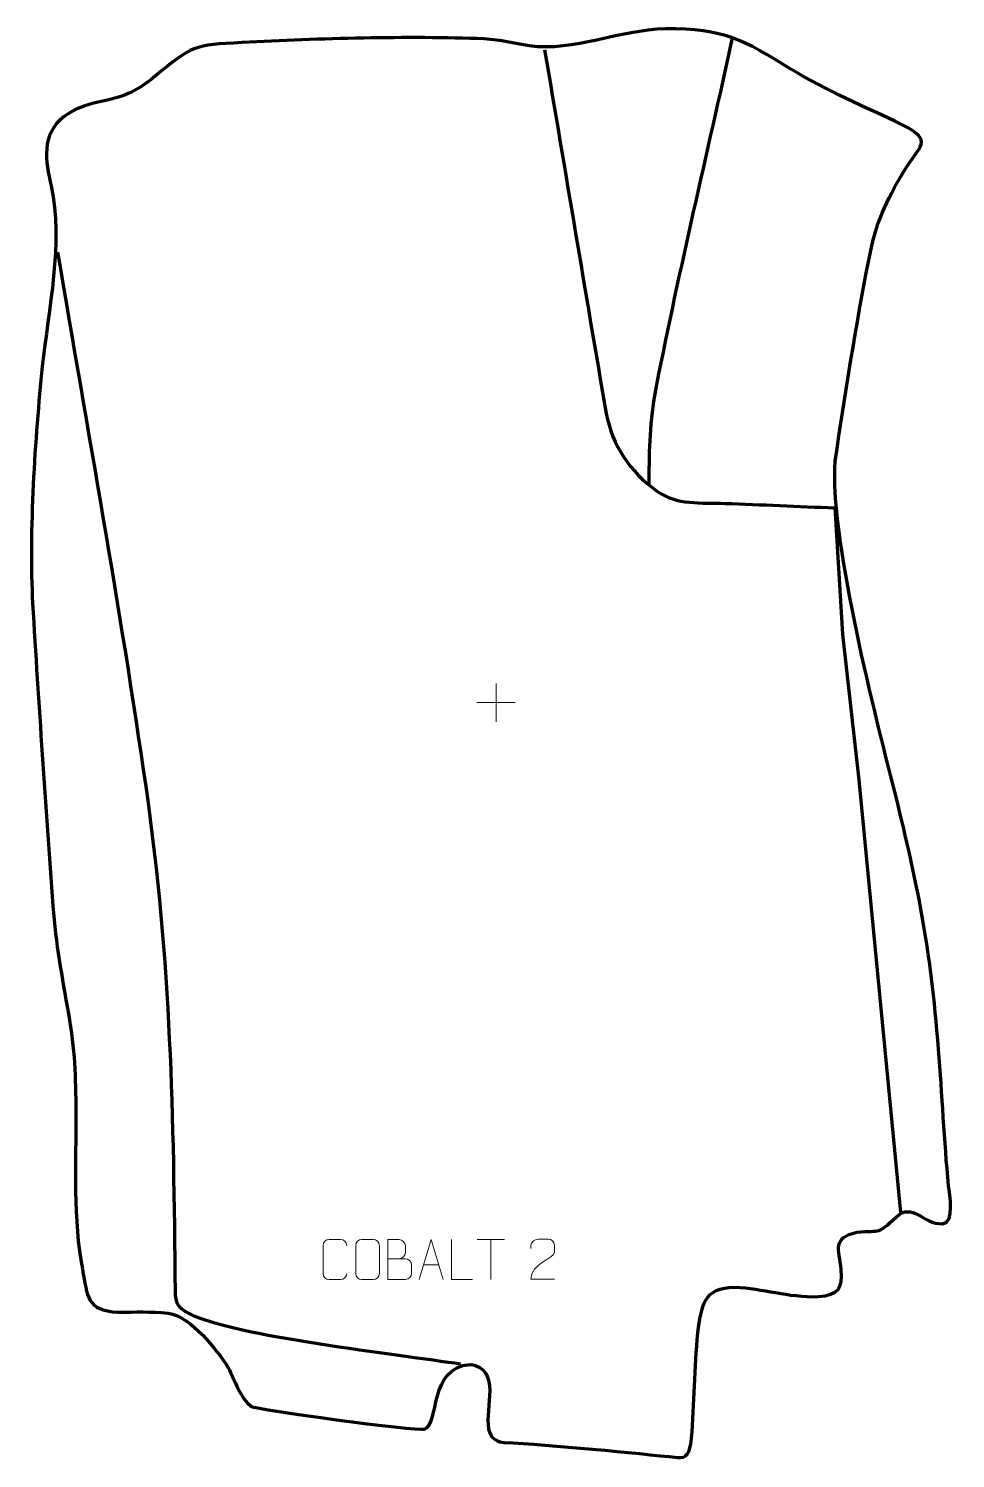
# Model space of a CAD drawing. Header units: millimetres. Extents: x -514 to 64, y -3 to 888.
import ezdxf

# ---------------------------------------------------------------- set-up
doc = ezdxf.new("R2010")
doc.units = ezdxf.units.MM
doc.header["$MEASUREMENT"] = 0
doc.layers.add('layer 1', color=7, linetype='Continuous')
doc.layers.add('layer 2', color=7, linetype='Continuous')

msp = doc.modelspace()

# ---------------------------------------------------------------- linework, layer by layer
at = {"layer": 'layer 1', "color": 140, "lineweight": 158}
for points, knots in [([(-192.1075, 875.3592), (-179.3286, 799.7912), (-166.6729, 724.2024), (-153.8114, 648.6484), (-153.8114, 648.6484), (-149.695, 628.5208), (-139.0229, 612.2667), (-122.32, 600.2581), (-122.32, 600.2581), (-109.7423, 591.2152), (-94.395, 593.0984), (-79.743, 592.5614), (-79.743, 592.5614), (-56.9136, 591.7246), (-34.0899, 590.677), (-11.2641, 589.742)], [0, 0, 0, 0, 0.2, 0.2, 0.2, 0.2, 0.4, 0.4, 0.4, 0.4, 0.6, 0.6, 0.6, 0.6, 1, 1, 1, 1]), ([(-75.3605, 881.8409), (-90.9959, 810.3126), (-108.2418, 738.3148), (-122.3757, 666.6215), (-122.3757, 666.6215), (-126.0873, 647.7945), (-127.0688, 629.5454), (-127.0691, 610.4103), (-127.0691, 610.4103), (-127.0658, 608.5018), (-127.0713, 606.5984), (-127.0865, 604.6899)], [0, 0, 0, 0, 0.25, 0.25, 0.25, 0.25, 0.5, 0.5, 0.5, 0.5, 1, 1, 1, 1]), ([(-495.7166, 749.0873), (-477.1028, 638.4551), (-456.7339, 527.1865), (-440.8004, 416.254), (-440.8004, 416.254), (-424.8229, 305.0145), (-423.6065, 212.0411), (-422.454, 101.3893), (-422.454, 101.3893), (-422.3745, 93.8362), (-420.7856, 91.511), (-414.0461, 87.6619), (-414.0461, 87.6619), (-386.7315, 73.4575), (-282.3672, 61.9976), (-244.4948, 56.1431)], [0, 0, 0, 0, 0.2, 0.2, 0.2, 0.2, 0.4, 0.4, 0.4, 0.4, 0.6, 0.6, 0.6, 0.6, 1, 1, 1, 1]), ([(-11.2641, 589.742), (-11.2641, 589.742), (-6.4863, 510.9169), (-6.4863, 510.9169), (-6.4863, 510.9169), (-6.4863, 510.9169), (3.8172, 420.2762), (3.8172, 420.2762), (3.8172, 420.2762), (3.8172, 420.2762), (29.8125, 150.5995), (29.8125, 150.5995)], [0, 0, 0, 0, 0.25, 0.25, 0.25, 0.25, 0.5, 0.5, 0.5, 0.5, 1, 1, 1, 1])]:
    msp.add_open_spline(points, degree=3, knots=knots, dxfattribs=at)
at = {"layer": 'layer 2', "color": 242, "lineweight": 158}
msp.add_open_spline([(-434.9456, 858.7541), (-411.7592, 877.976), (-411.0655, 878.1879), (-380.618, 879.7842), (-380.618, 879.7842), (-332.539, 882.2986), (-277.6643, 883.9554), (-229.7282, 882.0803), (-229.7282, 882.0803), (-218.6269, 881.4185), (-211.994, 879.4049), (-201.6413, 877.762), (-201.6413, 877.762), (-174.1261, 873.8033), (-145.4158, 887.7423), (-116.8015, 888.3048), (-116.8015, 888.3048), (-79.9555, 888.4976), (-68.3137, 881.6742), (-38.5757, 863.1757), (-38.5757, 863.1757), (-15.8121, 849.6881), (7.3676, 839.7741), (31.0892, 828.3979), (31.0892, 828.3979), (50.7628, 818.2328), (41.571, 815.6678), (32.043, 799.8504), (32.043, 799.8504), (20.3579, 780.1559), (14.5239, 767.6679), (10.0881, 745.0444), (10.0881, 745.0444), (2.0058, 703.2151), (-4.9133, 661.016), (-10.9568, 618.8441), (-10.9568, 618.8441), (-14.3751, 572.3069), (12.315, 467.4997), (24.7184, 418.3663), (24.7184, 418.3663), (40.3131, 356.5915), (48.4421, 316.0015), (53.44, 252.3377), (53.44, 252.3377), (55.6412, 224.0217), (57.0433, 195.3642), (59.6317, 167.1385), (59.6317, 167.1385), (60.1901, 161.5841), (63.948, 144.4316), (55.9051, 143.4624), (55.9051, 143.4624), (43.6198, 143.057), (37.3783, 157.3121), (26.9393, 147.6683), (26.9393, 147.6683), (15.5343, 136.7784), (17.8467, 139.5756), (2.4904, 138.2811), (2.4904, 138.2811), (-13.0722, 134.3498), (-8.5593, 128.3333), (-7.2612, 114.7009), (-7.2612, 114.7009), (-6.1228, 102.746), (-9.2748, 99.3705), (-21.3738, 98.0566), (-21.3738, 98.0566), (-40.9279, 97.5173), (-55.7069, 103.3655), (-73.5721, 103.8823), (-73.5721, 103.8823), (-93.1168, 103.9001), (-94.3427, 92.1017), (-96.5872, 75.5541), (-96.5872, 75.5541), (-98.872, 53.4596), (-98.6017, 31.4651), (-100.5729, 9.6372), (-100.5729, 9.6372), (-101.4324, 0.1196), (-103.7577, -2.7761), (-109.2912, -2.1973), (-109.2912, -2.1973), (-134.928, 0.4844), (-188.7712, 5.753), (-217.2687, 7.1586), (-217.2687, 7.1586), (-221.1366, 7.3494), (-224.8636, 9.1237), (-226.3707, 13.1621), (-226.3707, 13.1621), (-230.8554, 25.1788), (-219.0992, 49.3857), (-235.1714, 55.0998), (-235.1714, 55.0998), (-235.1714, 55.0998), (-236.7706, 55.4555), (-236.7706, 55.4555), (-236.7706, 55.4555), (-236.7706, 55.4555), (-238.5676, 55.734), (-238.5676, 55.734), (-238.5676, 55.734), (-264.4337, 54.2195), (-257.464, 18.3771), (-267.0225, 15.4819), (-267.0225, 15.4819), (-272.1223, 13.9372), (-372.2384, 27.9156), (-375.0415, 29.6169), (-375.0415, 29.6169), (-381.2655, 34.0846), (-385.5781, 46.4089), (-389.3195, 53.6386), (-389.3195, 53.6386), (-396.2541, 65.0842), (-412.9577, 85.7919), (-426.7931, 87.7936), (-426.7931, 87.7936), (-437.9076, 88.7778), (-447.0655, 88.4779), (-458.0818, 88.3912), (-458.0818, 88.3912), (-477.9873, 89.4361), (-476.8139, 97.904), (-480.2807, 115.3139), (-480.2807, 115.3139), (-486.1482, 144.7798), (-484.1833, 182.401), (-484.3608, 212.9158), (-484.3608, 212.9158), (-484.489, 235.8803), (-484.9938, 251.7373), (-488.9957, 274.5845), (-488.9957, 274.5845), (-493.0305, 297.6191), (-496.9733, 318.2153), (-498.6307, 341.6382), (-498.6307, 341.6382), (-503.0714, 404.4035), (-507.6616, 467.4411), (-511.2741, 530.2449), (-511.2741, 530.2449), (-513.7972, 574.1036), (-509.7542, 634.4679), (-505.2762, 677.8104), (-505.2762, 677.8104), (-501.5273, 712.5775), (-491.9916, 755.8777), (-499.7107, 790.2899), (-499.7107, 790.2899), (-503.2322, 805.9894), (-506.3521, 822.372), (-491.6092, 833.735), (-491.6092, 833.735), (-485.4235, 838.5027), (-477.9473, 840.878), (-470.4442, 842.6238), (-470.4442, 842.6238), (-454.6063, 846.1236), (-448.0997, 848.1417), (-434.9456, 858.7541)], degree=3, knots=[0, 0, 0, 0, 0.02380952, 0.02380952, 0.02380952, 0.02380952, 0.04761905, 0.04761905, 0.04761905, 0.04761905, 0.07142857, 0.07142857, 0.07142857, 0.07142857, 0.0952381, 0.0952381, 0.0952381, 0.0952381, 0.11904762, 0.11904762, 0.11904762, 0.11904762, 0.14285714, 0.14285714, 0.14285714, 0.14285714, 0.16666667, 0.16666667, 0.16666667, 0.16666667, 0.19047619, 0.19047619, 0.19047619, 0.19047619, 0.21428571, 0.21428571, 0.21428571, 0.21428571, 0.23809524, 0.23809524, 0.23809524, 0.23809524, 0.26190476, 0.26190476, 0.26190476, 0.26190476, 0.28571429, 0.28571429, 0.28571429, 0.28571429, 0.30952381, 0.30952381, 0.30952381, 0.30952381, 0.33333333, 0.33333333, 0.33333333, 0.33333333, 0.35714286, 0.35714286, 0.35714286, 0.35714286, 0.38095238, 0.38095238, 0.38095238, 0.38095238, 0.4047619, 0.4047619, 0.4047619, 0.4047619, 0.42857143, 0.42857143, 0.42857143, 0.42857143, 0.45238095, 0.45238095, 0.45238095, 0.45238095, 0.47619048, 0.47619048, 0.47619048, 0.47619048, 0.5, 0.5, 0.5, 0.5, 0.52380952, 0.52380952, 0.52380952, 0.52380952, 0.54761905, 0.54761905, 0.54761905, 0.54761905, 0.57142857, 0.57142857, 0.57142857, 0.57142857, 0.5952381, 0.5952381, 0.5952381, 0.5952381, 0.61904762, 0.61904762, 0.61904762, 0.61904762, 0.64285714, 0.64285714, 0.64285714, 0.64285714, 0.66666667, 0.66666667, 0.66666667, 0.66666667, 0.69047619, 0.69047619, 0.69047619, 0.69047619, 0.71428571, 0.71428571, 0.71428571, 0.71428571, 0.73809524, 0.73809524, 0.73809524, 0.73809524, 0.76190476, 0.76190476, 0.76190476, 0.76190476, 0.78571429, 0.78571429, 0.78571429, 0.78571429, 0.80952381, 0.80952381, 0.80952381, 0.80952381, 0.83333333, 0.83333333, 0.83333333, 0.83333333, 0.85714286, 0.85714286, 0.85714286, 0.85714286, 0.88095238, 0.88095238, 0.88095238, 0.88095238, 0.9047619, 0.9047619, 0.9047619, 0.9047619, 0.92857143, 0.92857143, 0.92857143, 0.92857143, 0.95238095, 0.95238095, 0.95238095, 0.95238095, 1, 1, 1, 1], dxfattribs=at)
at = {"layer": 'layer 2', "color": 250, "lineweight": 9}
for points in [[(-222.4165, 480.3296), (-222.4165, 480.3296), (-222.4165, 456.3517), (-222.4165, 456.3517)], [(-234.4054, 468.3406), (-234.4054, 468.3406), (-210.4275, 468.3406), (-210.4275, 468.3406)], [(-234.1213, 133.6529), (-234.1213, 133.6529), (-217.1341, 133.6529), (-217.1341, 133.6529)], [(-225.6275, 108.7229), (-225.6275, 108.7229), (-225.6275, 133.6764), (-225.6275, 133.6764)], [(-267.5387, 117.9796), (-267.5387, 117.9796), (-258.043, 117.9796), (-258.043, 117.9796)]]:
    msp.add_open_spline(points, degree=3, dxfattribs=at)
for points, knots in [([(-315.423, 112.5409), (-315.5628, 110.2175), (-317.24, 108.7379), (-319.3877, 108.7271), (-319.3877, 108.7271), (-321.7196, 108.7275), (-324.0515, 108.7275), (-326.383, 108.7271), (-326.383, 108.7271), (-328.308, 108.6217), (-330.2801, 110.5062), (-330.2689, 112.5235), (-330.2689, 112.5235), (-330.2685, 118.2936), (-330.2685, 124.0633), (-330.2689, 129.8326), (-330.2689, 129.8326), (-330.2647, 131.9707), (-328.518, 133.6899), (-326.3656, 133.6764), (-326.3656, 133.6764), (-324.0399, 133.6764), (-321.7138, 133.6764), (-319.3877, 133.6764), (-319.3877, 133.6764), (-317.4411, 133.7119), (-315.4497, 132.2204), (-315.423, 129.7828)], [0, 0, 0, 0, 0.125, 0.125, 0.125, 0.125, 0.25, 0.25, 0.25, 0.25, 0.375, 0.375, 0.375, 0.375, 0.5, 0.5, 0.5, 0.5, 0.625, 0.625, 0.625, 0.625, 0.75, 0.75, 0.75, 0.75, 1, 1, 1, 1]), ([(-305.9799, 133.6759), (-303.6542, 133.6759), (-301.3281, 133.6759), (-299.002, 133.6759), (-299.002, 133.6759), (-297.0554, 133.7115), (-295.064, 132.2199), (-295.0373, 129.7823), (-295.0373, 129.7823), (-295.0377, 124.0354), (-295.0377, 118.2881), (-295.0373, 112.5404), (-295.0373, 112.5404), (-295.1771, 110.217), (-296.8543, 108.7374), (-299.002, 108.7266), (-299.002, 108.7266), (-301.3339, 108.727), (-303.6658, 108.727), (-305.9973, 108.7266), (-305.9973, 108.7266), (-307.9223, 108.6212), (-309.8944, 110.5057), (-309.8832, 112.523), (-309.8832, 112.523), (-309.8829, 118.2931), (-309.8829, 124.0628), (-309.8832, 129.8321), (-309.8832, 129.8321), (-309.879, 131.9702), (-308.1323, 133.6894), (-305.9799, 133.6759)], [0, 0, 0, 0, 0.11111111, 0.11111111, 0.11111111, 0.11111111, 0.22222222, 0.22222222, 0.22222222, 0.22222222, 0.33333333, 0.33333333, 0.33333333, 0.33333333, 0.44444444, 0.44444444, 0.44444444, 0.44444444, 0.55555556, 0.55555556, 0.55555556, 0.55555556, 0.66666667, 0.66666667, 0.66666667, 0.66666667, 0.77777778, 0.77777778, 0.77777778, 0.77777778, 1, 1, 1, 1]), ([(-289.8409, 121.695), (-286.2023, 121.6954), (-282.6152, 121.6954), (-278.9758, 121.695), (-278.9758, 121.695), (-277.0004, 121.6777), (-275.0768, 119.9416), (-275.0768, 117.892), (-275.0768, 117.892), (-275.0772, 116.7634), (-275.0772, 113.714), (-275.0768, 112.5851), (-275.0768, 112.5851), (-275.0592, 110.7272), (-276.6013, 108.7133), (-278.9228, 108.7302), (-278.9228, 108.7302), (-282.5626, 108.7306), (-286.202, 108.7306), (-289.8409, 108.7302), (-289.8409, 108.7302), (-289.8409, 117.0485), (-289.8409, 125.3663), (-289.8409, 133.6838), (-289.8409, 133.6838), (-287.4672, 133.6838), (-285.0931, 133.6838), (-282.7189, 133.6838), (-282.7189, 133.6838), (-281.0381, 133.7014), (-278.9413, 131.7909), (-278.9236, 129.8285), (-278.9236, 129.8285), (-278.924, 127.7624), (-278.924, 127.6164), (-278.9236, 125.5499), (-278.9236, 125.5499), (-278.9063, 123.4838), (-280.7608, 121.6777), (-282.7708, 121.695)], [0, 0, 0, 0, 0.09090909, 0.09090909, 0.09090909, 0.09090909, 0.18181818, 0.18181818, 0.18181818, 0.18181818, 0.27272727, 0.27272727, 0.27272727, 0.27272727, 0.36363636, 0.36363636, 0.36363636, 0.36363636, 0.45454545, 0.45454545, 0.45454545, 0.45454545, 0.54545455, 0.54545455, 0.54545455, 0.54545455, 0.63636364, 0.63636364, 0.63636364, 0.63636364, 0.72727273, 0.72727273, 0.72727273, 0.72727273, 0.81818182, 0.81818182, 0.81818182, 0.81818182, 1, 1, 1, 1]), ([(-185.9589, 108.961), (-190.8733, 108.9613), (-195.7877, 108.9613), (-200.7018, 108.961), (-200.7018, 108.961), (-200.7018, 118.8933), (-186.0508, 121.5345), (-185.9589, 125.8448), (-185.9589, 125.8448), (-185.9592, 127.2689), (-185.9592, 128.6926), (-185.9589, 130.1159), (-185.9589, 130.1159), (-185.9758, 132.193), (-188.0986, 133.9178), (-189.7696, 133.9351), (-189.7696, 133.9351), (-191.8428, 133.9347), (-193.9157, 133.9347), (-195.9881, 133.9351), (-195.9881, 133.9351), (-197.8102, 133.9516), (-200.6349, 132.1595), (-200.7018, 130.0659), (-200.7018, 130.0659), (-200.7018, 130.0659), (-200.7018, 128.0111), (-200.7018, 128.0111)], [0, 0, 0, 0, 0.125, 0.125, 0.125, 0.125, 0.25, 0.25, 0.25, 0.25, 0.375, 0.375, 0.375, 0.375, 0.5, 0.5, 0.5, 0.5, 0.625, 0.625, 0.625, 0.625, 0.75, 0.75, 0.75, 0.75, 1, 1, 1, 1]), ([(-270.2613, 108.7302), (-270.2613, 108.7302), (-262.8903, 133.6837), (-262.8903, 133.6837), (-262.8903, 133.6837), (-262.8903, 133.6837), (-255.3204, 108.7302), (-255.3204, 108.7302)], [0, 0, 0, 0, 0.33333333, 0.33333333, 0.33333333, 0.33333333, 1, 1, 1, 1]), ([(-237.1317, 108.7228), (-237.1317, 108.7228), (-250.0808, 108.7228), (-250.0808, 108.7228), (-250.0808, 108.7228), (-250.0808, 108.7228), (-250.0808, 133.6764), (-250.0808, 133.6764)], [0, 0, 0, 0, 0.33333333, 0.33333333, 0.33333333, 0.33333333, 1, 1, 1, 1])]:
    msp.add_open_spline(points, degree=3, knots=knots, dxfattribs=at)

doc.saveas('drawing.dxf')
